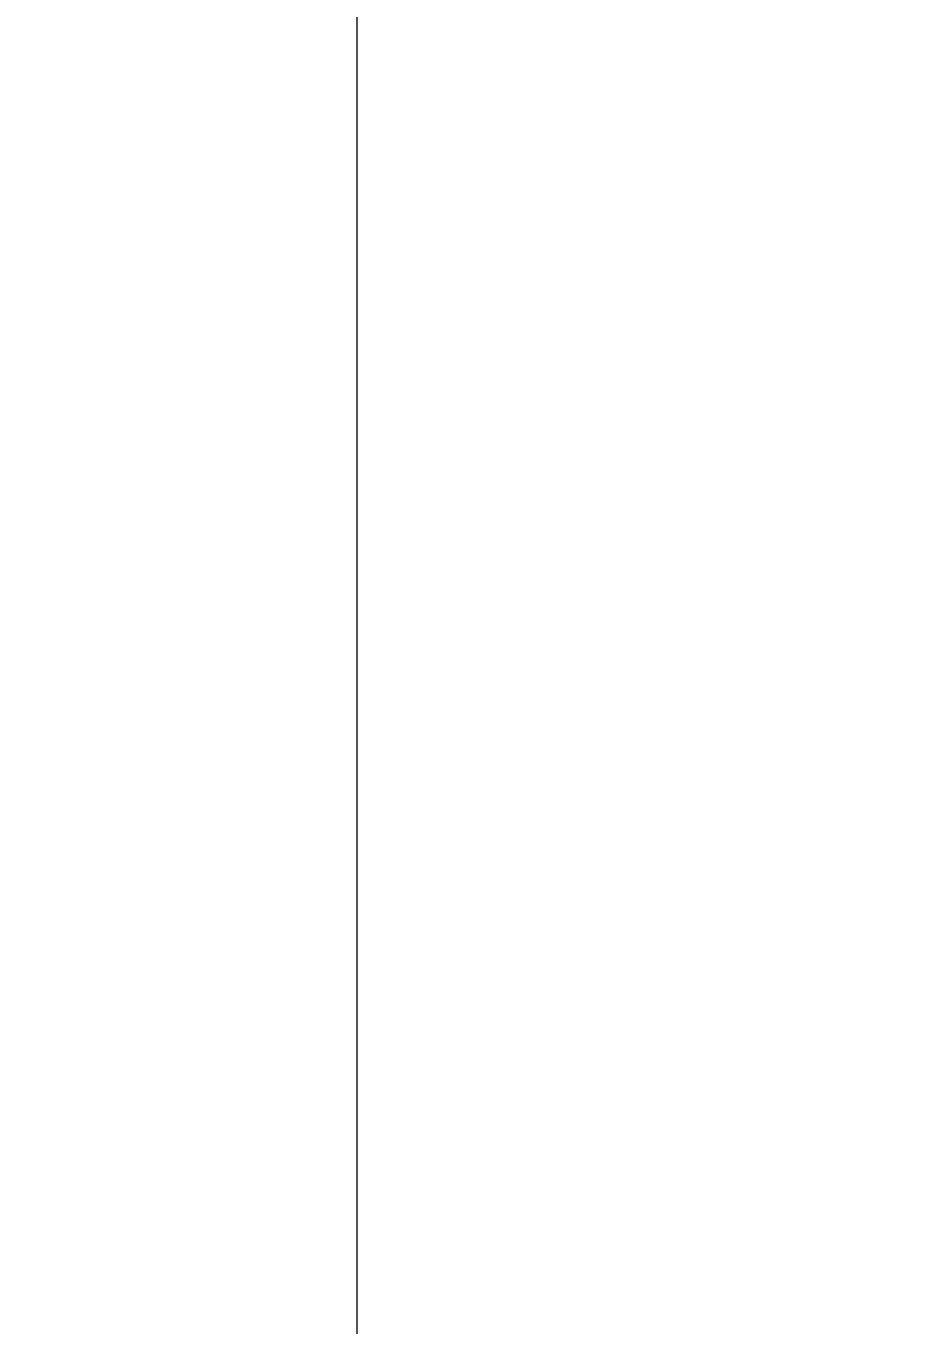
# Model space of a CAD drawing. Extents: x 17.3 to 58.6, y 21.7 to 91.7.
# Drawn here: x 17.32 to 24.16, y 57.64 to 67.75 of the extents above; entities that cross this region are included whole.
import ezdxf

# ---------------------------------------------------------------- set-up
doc = ezdxf.new("R2010")
doc.units = 0
doc.header["$MEASUREMENT"] = 0
doc.layers.get('0').update_dxf_attribs({"linetype": 'CONTINUOUS'})
doc.styles.get("Standard").update_dxf_attribs({"font": 'arial.ttf'})
doc.dimstyles.new('1', dxfattribs={"dimtxt": 1.5, "dimasz": 1.5, "dimexe": 0.18, "dimexo": 0, "dimgap": 0.5, "dimtad": 0, "dimtih": 1, "dimtoh": 1, "dimzin": 0, "dimdsep": 46, "dimtxsty": 'Standard', "dimcen": 0.09, "dimclrd": 7, "dimadec": 0, "dimazin": 0, "dimtfac": 1, "dimtofl": 0, "dimtmove": 2, "dimatfit": 3, "dimfxl": 1, "dimtolj": 1, "dimtzin": 0, "dimlwd": 15, "dimlwe": 15, "dimarcsym": 0})

# ---------------------------------------------------------------- blocks, each defined once
blk = doc.blocks.new('*D78')
at = {"color": 0, "linetype": 'Continuous', "lineweight": 15, "transparency": 16777216}
for p, q in [((25.9, 73.66), (19.713, 73.66)), ((25.9, 25.4), (19.713, 25.4))]:
    blk.add_line(p, q, dxfattribs=at)
at = {"color": 7, "linetype": 'Continuous', "lineweight": 15, "transparency": 16777216}
for p, q in [((19.893, 72.16), (19.893, 50.796)), ((19.893, 26.9), (19.893, 48.264))]:
    blk.add_line(p, q, dxfattribs=at)
at = {"color": 7, "linetype": 'Continuous', "transparency": 16777216}
for points in [[(19.643, 72.16), (20.143, 72.16), (19.893, 73.66)], [(19.643, 26.9), (20.143, 26.9), (19.893, 25.4)]]:
    blk.add_solid(points, dxfattribs=at)
at = {"color": 0, "linetype": 'Continuous', "transparency": 16777216, "insert": (19.893, 49.53), "char_height": 1.5, "attachment_point": 5}
blk.add_mtext('\\A1;48.26', dxfattribs=at)

msp = doc.modelspace()

# ---------------------------------------------------------------- dimensions: what is measured, and where the dimension line sits
at = {"linetype": 'Continuous'}
dim = msp.add_linear_dim(base=(19.893247, 73.66), p1=(25.900126, 25.4), p2=(25.900126, 73.66), angle=90, dimstyle='1', dxfattribs=at)
dim.commit()
dim.dimension.update_dxf_attribs({"geometry": '*D78', "text_midpoint": (19.893247, 49.53)})

doc.saveas('drawing.dxf')
